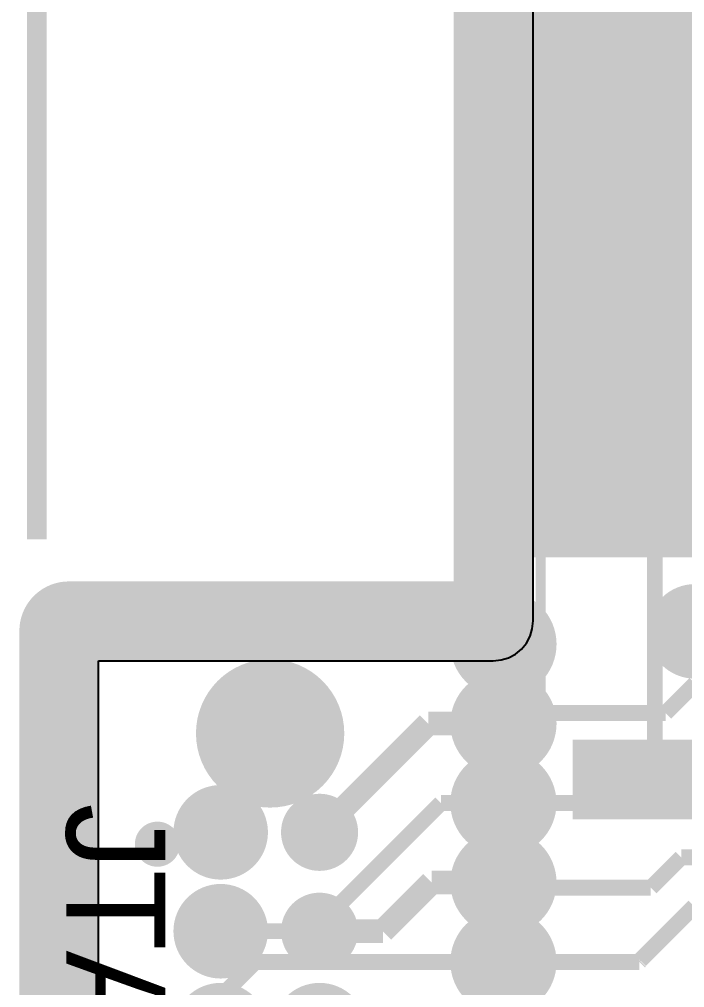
# Model space of a CAD drawing. Header units: millimetres. Extents: x 1.69 to 2.7, y 2.72 to 5.58.
# Drawn here: x 1.6912 to 2.0277, y 4.4611 to 4.9505 of the extents above; entities that cross this region are included whole.
import ezdxf

# ---------------------------------------------------------------- set-up
doc = ezdxf.new("R2010")
doc.units = ezdxf.units.MM
doc.header["$MEASUREMENT"] = 0
for name, color, linetype in [('BottomLayer', 5, 'Continuous'), ('BottomSolder', 6, 'Continuous'), ('InternalPlane1', 76, 'Continuous'), ('InternalPlane2', 16, 'Continuous'), ('Mechanical1', 6, 'Continuous'), ('Mechanical2', 216, 'Continuous'), ('MultiLayer', 9, 'Continuous'), ('PadHoleLayer', 156, 'Continuous'), ('TopLayer', 1, 'Continuous'), ('TopOverlay', 2, 'Continuous'), ('TopPaste', 8, 'Continuous'), ('TopSolder', 216, 'Continuous'), ('ViaHoleLayer', 16, 'Continuous')]:
    doc.layers.add(name, color=color, linetype=linetype)

# ---------------------------------------------------------------- blocks, each defined once
blk = doc.blocks.new('U_FL_R_SMT_1_80__24')
at = {"layer": 'TopLayer'}
for points in [[(-0.07913, -0.00295), (-0.03701, -0.00295), (-0.07913, 0.08366), (-0.03701, 0.08366)], [(0.03701, -0.00295), (0.07913, -0.00295), (0.03701, 0.08366), (0.07913, 0.08366)], [(-0.02008, -0.05742), (0.02008, -0.05742), (-0.02008, -0.01529), (0.02008, -0.01529)]]:
    blk.add_solid(points, dxfattribs=at)
at = {"layer": 'TopOverlay', "const_width": 0.005}
for points in [[(-0.055, 0.097), (0.058, 0.097)], [(-0.06, -0.011), (-0.06, -0.029)], [(0.062, -0.011), (0.062, -0.029)], [(-0.06, -0.029), (-0.031, -0.029)], [(0.033, -0.029), (0.062, -0.029)]]:
    blk.add_lwpolyline(points, dxfattribs=at)
at = {"layer": 'TopPaste'}
for points in [[(-0.07913, -0.00295), (-0.03701, -0.00295), (-0.07913, 0.08366), (-0.03701, 0.08366)], [(0.03701, -0.00295), (0.07913, -0.00295), (0.03701, 0.08366), (0.07913, 0.08366)], [(-0.02008, -0.05742), (0.02008, -0.05742), (-0.02008, -0.01529), (0.02008, -0.01529)]]:
    blk.add_solid(points, dxfattribs=at)
at = {"layer": 'TopSolder'}
for points in [[(-0.08313, -0.00695), (-0.03301, -0.00695), (-0.08313, 0.08766), (-0.03301, 0.08766)], [(0.03301, -0.00695), (0.08313, -0.00695), (0.03301, 0.08766), (0.08313, 0.08766)], [(-0.02408, -0.06142), (0.02408, -0.06142), (-0.02408, -0.01129), (0.02408, -0.01129)]]:
    blk.add_solid(points, dxfattribs=at)
blk = doc.blocks.new('B3U_1000P_32')
at = {"layer": 'TopLayer'}
for points in [[(-0.08307, -0.03386), (-0.05079, -0.03386), (-0.08307, 0.03386), (-0.05079, 0.03386)], [(0.05079, -0.03386), (0.08307, -0.03386), (0.05079, 0.03386), (0.08307, 0.03386)]]:
    blk.add_solid(points, dxfattribs=at)
at = {"layer": 'TopOverlay', "const_width": 0.005}
for points in [[(-0.053, 0.054), (0, 0.054)], [(0, 0.054), (0.052, 0.054)], [(-0.053, -0.054), (0, -0.054)], [(0, -0.054), (0.052, -0.054)]]:
    blk.add_lwpolyline(points, dxfattribs=at)
at = {"layer": 'TopPaste'}
for points in [[(-0.08307, -0.03386), (-0.05079, -0.03386), (-0.08307, 0.03386), (-0.05079, 0.03386)], [(0.05079, -0.03386), (0.08307, -0.03386), (0.05079, 0.03386), (0.08307, 0.03386)]]:
    blk.add_solid(points, dxfattribs=at)
at = {"layer": 'TopSolder'}
for points in [[(-0.08707, -0.03786), (-0.04679, -0.03786), (-0.08707, 0.03786), (-0.04679, 0.03786)], [(0.04679, -0.03786), (0.08707, -0.03786), (0.04679, 0.03786), (0.08707, 0.03786)]]:
    blk.add_solid(points, dxfattribs=at)
blk = doc.blocks.new('TC2030_IDC_33')
at = {"layer": 'BottomSolder', "const_width": 0.00402}
for points in [[(0.09799, 0.04, 1), (0.10201, 0.04, 1)], [(-0.10201, 0, 1), (-0.09799, 0, 1)], [(0.09799, -0.04, 1), (0.10201, -0.04, 1)]]:
    blk.add_lwpolyline(points, format="xyb", close=True, dxfattribs=at)
at = {"layer": 'InternalPlane1', "const_width": 0.03751}
for points in [[(0.08125, 0.04, 1), (0.11875, 0.04, 1)], [(-0.11875, 0, 1), (-0.08125, 0, 1)], [(0.08125, -0.04, 1), (0.11875, -0.04, 1)]]:
    blk.add_lwpolyline(points, format="xyb", close=True, dxfattribs=at)
at = {"layer": 'InternalPlane2', "const_width": 0.03751}
for points in [[(0.08125, 0.04, 1), (0.11875, 0.04, 1)], [(-0.11875, 0, 1), (-0.08125, 0, 1)], [(0.08125, -0.04, 1), (0.11875, -0.04, 1)]]:
    blk.add_lwpolyline(points, format="xyb", close=True, dxfattribs=at)
at = {"layer": 'PadHoleLayer', "const_width": 0.01951}
for points in [[(0.09025, 0.04, 1), (0.10975, 0.04, 1)], [(-0.10975, 0, 1), (-0.09025, 0, 1)], [(0.09025, -0.04, 1), (0.10975, -0.04, 1)]]:
    blk.add_lwpolyline(points, format="xyb", close=True, dxfattribs=at)
at = {"layer": 'TopLayer', "const_width": 0.01549}
for points in [[(-0.05775, 0.025, 1), (-0.04225, 0.025, 1)], [(-0.00775, 0.025, 1), (0.00775, 0.025, 1)], [(0.04225, 0.025, 1), (0.05775, 0.025, 1)], [(-0.05775, -0.025, 1), (-0.04225, -0.025, 1)], [(-0.05775, -0.025, 1), (-0.04225, -0.025, 1)], [(-0.00775, -0.025, 1), (0.00775, -0.025, 1)], [(0.04225, -0.025, 1), (0.05775, -0.025, 1)]]:
    blk.add_lwpolyline(points, format="xyb", close=True, dxfattribs=at)
at = {"layer": 'TopOverlay'}
for points, const_width in [([(-0.0376, -0.057, 1), (-0.0504, -0.057, 1)], 0.01), ([(-0.0529, -0.057, 1), (-0.0479, -0.057, 1)], 0.005), ([(-0.0401, -0.057, 1), (-0.0351, -0.057, 1)], 0.005)]:
    blk.add_lwpolyline(points, format="xyb", close=True, dxfattribs=dict(at, const_width=const_width))
at = {"layer": 'TopPaste', "const_width": 0.01549}
for points in [[(-0.05775, 0.025, 1), (-0.04225, 0.025, 1)], [(-0.00775, 0.025, 1), (0.00775, 0.025, 1)], [(0.04225, 0.025, 1), (0.05775, 0.025, 1)], [(-0.05775, -0.025, 1), (-0.04225, -0.025, 1)], [(-0.05775, -0.025, 1), (-0.04225, -0.025, 1)], [(-0.00775, -0.025, 1), (0.00775, -0.025, 1)], [(0.04225, -0.025, 1), (0.05775, -0.025, 1)]]:
    blk.add_lwpolyline(points, format="xyb", close=True, dxfattribs=at)
at = {"layer": 'TopSolder'}
for points, const_width in [([(-0.05975, 0.025, 1), (-0.04025, 0.025, 1)], 0.01949), ([(-0.00975, 0.025, 1), (0.00975, 0.025, 1)], 0.01949), ([(0.04025, 0.025, 1), (0.05975, 0.025, 1)], 0.01949), ([(0.09799, 0.04, 1), (0.10201, 0.04, 1)], 0.00402), ([(-0.10201, 0, 1), (-0.09799, 0, 1)], 0.00402), ([(-0.05975, -0.025, 1), (-0.04025, -0.025, 1)], 0.01949), ([(-0.05975, -0.025, 1), (-0.04025, -0.025, 1)], 0.01949), ([(-0.00975, -0.025, 1), (0.00975, -0.025, 1)], 0.01949), ([(0.04025, -0.025, 1), (0.05975, -0.025, 1)], 0.01949), ([(0.09799, -0.04, 1), (0.10201, -0.04, 1)], 0.00402)]:
    blk.add_lwpolyline(points, format="xyb", close=True, dxfattribs=dict(at, const_width=const_width))

msp = doc.modelspace()

# ---------------------------------------------------------------- linework, layer by layer
at = {"layer": 'BottomLayer', "const_width": 0.008}
for points in [[(2.01254, 4.75962), (2.0313, 4.77839)], [(2.0313, 4.77839), (2.11577, 4.77839)], [(2.01254, 4.56462), (2.01254, 4.75962)], [(2.00233, 4.55442), (2.01254, 4.56462)], [(1.83961, 4.48963), (1.9044, 4.55442)], [(1.9044, 4.55442), (1.93602, 4.55442)], [(1.93602, 4.55442), (2.00233, 4.55442)], [(1.79302, 4.48963), (1.83961, 4.48963)], [(1.79302, 4.45663), (1.81049, 4.4741)], [(1.81049, 4.4741), (1.93602, 4.4741)]]:
    msp.add_lwpolyline(points, dxfattribs=at)
at = {"layer": 'BottomLayer', "const_width": 0.00886}
for points in [[(2.02847, 4.64119, 1), (2.03733, 4.64119, 1)], [(1.78859, 4.53963, 1), (1.79745, 4.53963, 1)], [(1.78859, 4.48963, 1), (1.79745, 4.48963, 1)]]:
    msp.add_lwpolyline(points, format="xyb", close=True, dxfattribs=at)
at = {"layer": 'BottomLayer'}
for points in [[(1.95702, 4.58342), (1.95702, 4.60563), (1.91602, 4.58342), (1.91602, 4.60563)], [(1.95702, 4.54263), (1.95702, 4.56484), (1.91602, 4.54263), (1.91602, 4.56484)], [(1.95702, 4.50294), (1.95702, 4.52516), (1.91602, 4.50294), (1.91602, 4.52516)], [(1.95702, 4.46279), (1.95702, 4.485), (1.91602, 4.46279), (1.91602, 4.485)]]:
    msp.add_solid(points, dxfattribs=at)
at = {"layer": 'BottomSolder'}
for points, const_width in [([(1.93159, 4.63473, 1), (1.94045, 4.63473, 1)], 0.00886), ([(1.93159, 4.59457, 1), (1.94045, 4.59457, 1)], 0.00886), ([(1.93159, 4.55442, 1), (1.94045, 4.55442, 1)], 0.00886), ([(1.78659, 4.53963, 1), (1.79945, 4.53963, 1)], 0.01286), ([(1.93159, 4.51426, 1), (1.94045, 4.51426, 1)], 0.00886), ([(1.78659, 4.48963, 1), (1.79945, 4.48963, 1)], 0.01286), ([(1.93159, 4.4741, 1), (1.94045, 4.4741, 1)], 0.00886)]:
    msp.add_lwpolyline(points, format="xyb", close=True, dxfattribs=dict(at, const_width=const_width))
at = {"layer": 'InternalPlane1'}
for p, q in [((1.95098, 4.64644), (1.95098, 5.02218)), ((1.9506, 4.64252), (1.95098, 4.64644)), ((1.94945, 4.63875), (1.9506, 4.64252)), ((1.9451, 4.63223), (1.9476, 4.63527)), ((1.9476, 4.63527), (1.94945, 4.63875)), ((1.93858, 4.62787), (1.94205, 4.62973)), ((1.94205, 4.62973), (1.9451, 4.63223)), ((1.73129, 4.24824), (1.73129, 4.62634)), ((1.73129, 4.62634), (1.93089, 4.62634)), ((1.93089, 4.62634), (1.93481, 4.62673)), ((1.93481, 4.62673), (1.93858, 4.62787))]:
    msp.add_line(p, q, dxfattribs=at)
at = {"layer": 'InternalPlane1', "const_width": 0.04}
for points in [[(1.93089, 4.64644), (1.93089, 5.03726)], [(1.71621, 4.64644), (1.93089, 4.64644)], [(1.7112, 4.23316), (1.7112, 4.64142)]]:
    msp.add_lwpolyline(points, dxfattribs=at)
msp.add_lwpolyline([(1.7112, 4.64142, -0.414214), (1.71621, 4.64644)], format="xyb", dxfattribs=at)
at = {"layer": 'InternalPlane1'}
for points, const_width in [([(1.70621, 4.64644, 1), (1.72621, 4.64644, 1)], 0.02), ([(2.02095, 4.64119, 1), (2.04486, 4.64119, 1)], 0.02391), ([(1.7012, 4.64142, 1), (1.7212, 4.64142, 1)], 0.02), ([(1.92259, 4.63473, 1), (1.94945, 4.63473, 1)], 0.02686), ([(1.92259, 4.59457, 1), (1.94945, 4.59457, 1)], 0.02686), ([(1.92259, 4.55442, 1), (1.94945, 4.55442, 1)], 0.02686), ([(1.92259, 4.51426, 1), (1.94945, 4.51426, 1)], 0.02686), ([(1.78107, 4.48963, 1), (1.80497, 4.48963, 1)], 0.02391), ([(1.92259, 4.4741, 1), (1.94945, 4.4741, 1)], 0.02686), ([(1.78107, 4.43963, 1), (1.80497, 4.43963, 1)], 0.02391), ([(1.83107, 4.43963, 1), (1.85497, 4.43963, 1)], 0.02391)]:
    msp.add_lwpolyline(points, format="xyb", close=True, dxfattribs=dict(at, const_width=const_width))
at = {"layer": 'InternalPlane2'}
for p, q in [((1.95098, 4.64644), (1.95098, 5.02218)), ((1.9506, 4.64252), (1.95098, 4.64644)), ((1.94945, 4.63875), (1.9506, 4.64252)), ((1.9451, 4.63223), (1.9476, 4.63527)), ((1.9476, 4.63527), (1.94945, 4.63875)), ((1.93858, 4.62787), (1.94205, 4.62973)), ((1.94205, 4.62973), (1.9451, 4.63223)), ((1.73129, 4.24824), (1.73129, 4.62634)), ((1.73129, 4.62634), (1.93089, 4.62634)), ((1.93089, 4.62634), (1.93481, 4.62673)), ((1.93481, 4.62673), (1.93858, 4.62787))]:
    msp.add_line(p, q, dxfattribs=at)
at = {"layer": 'InternalPlane2', "const_width": 0.04}
for points in [[(1.93089, 4.64644), (1.93089, 5.03726)], [(1.71621, 4.64644), (1.93089, 4.64644)], [(1.7112, 4.23316), (1.7112, 4.64142)]]:
    msp.add_lwpolyline(points, dxfattribs=at)
msp.add_lwpolyline([(1.7112, 4.64142, -0.414214), (1.71621, 4.64644)], format="xyb", dxfattribs=at)
at = {"layer": 'InternalPlane2'}
for points, const_width in [([(1.70621, 4.64644, 1), (1.72621, 4.64644, 1)], 0.02), ([(2.02095, 4.64119, 1), (2.04486, 4.64119, 1)], 0.02391), ([(1.7012, 4.64142, 1), (1.7212, 4.64142, 1)], 0.02), ([(1.92259, 4.63473, 1), (1.94945, 4.63473, 1)], 0.02686), ([(1.92259, 4.59457, 1), (1.94945, 4.59457, 1)], 0.02686), ([(1.92259, 4.55442, 1), (1.94945, 4.55442, 1)], 0.02686), ([(1.78107, 4.53963, 1), (1.80497, 4.53963, 1)], 0.02391), ([(1.92259, 4.51426, 1), (1.94945, 4.51426, 1)], 0.02686), ([(1.78107, 4.48963, 1), (1.80497, 4.48963, 1)], 0.02391), ([(1.92259, 4.4741, 1), (1.94945, 4.4741, 1)], 0.02686), ([(1.78107, 4.43963, 1), (1.80497, 4.43963, 1)], 0.02391)]:
    msp.add_lwpolyline(points, format="xyb", close=True, dxfattribs=dict(at, const_width=const_width))
at = {"layer": 'Mechanical1', "const_width": 0.01}
msp.add_lwpolyline([(1.70002, 4.68764), (1.70002, 5.24095)], dxfattribs=at)
at = {"layer": 'Mechanical2', "const_width": 0.01}
for points in [[(1.9359, 4.64142), (1.9359, 5.03726)], [(1.9359, 4.64142), (1.9359, 5.03726)], [(1.71621, 4.64142), (1.9359, 4.64142)], [(1.71621, 4.23316), (1.71621, 4.64142)]]:
    msp.add_lwpolyline(points, dxfattribs=at)
at = {"layer": 'MultiLayer', "const_width": 0.00886}
for points in [[(2.02847, 4.64119, 1), (2.03733, 4.64119, 1)], [(1.78859, 4.53963, 1), (1.79745, 4.53963, 1)], [(1.78859, 4.48963, 1), (1.79745, 4.48963, 1)]]:
    msp.add_lwpolyline(points, format="xyb", close=True, dxfattribs=at)
at = {"layer": 'PadHoleLayer', "const_width": 0.00886}
for points in [[(1.93159, 4.63473, 1), (1.94045, 4.63473, 1)], [(1.93159, 4.59457, 1), (1.94045, 4.59457, 1)], [(1.93159, 4.55442, 1), (1.94045, 4.55442, 1)], [(1.93159, 4.51426, 1), (1.94045, 4.51426, 1)], [(1.93159, 4.4741, 1), (1.94045, 4.4741, 1)]]:
    msp.add_lwpolyline(points, format="xyb", close=True, dxfattribs=at)
at = {"layer": 'TopLayer'}
for points, const_width in [([(2.03659, 4.82331), (2.03675, 4.82347)], 0.02), ([(2.0213, 4.69717), (2.0343, 4.71017)], 0.008), ([(2.01579, 4.70869), (2.02521, 4.70869)], 0.008), ([(2.01979, 4.69869), (2.0213, 4.69717)], 0.008), ([(2.01799, 4.5999), (2.0329, 4.61481)], 0.008), ([(1.84302, 4.53963), (1.89797, 4.59457)], 0.012), ([(1.89797, 4.59457), (1.93602, 4.59457)], 0.012), ([(1.93602, 4.59457), (1.94135, 4.5999)], 0.008), ([(1.94135, 4.5999), (2.01799, 4.5999)], 0.008), ([(2.00889, 4.56639), (2.07897, 4.56639)], 0.008), ([(2.01054, 4.51163), (2.02593, 4.52701)], 0.008), ([(2.02593, 4.52701), (2.08723, 4.52701)], 0.008), ([(1.87502, 4.48963), (1.89965, 4.51426)], 0.012), ([(1.89965, 4.51426), (1.93602, 4.51426)], 0.012), ([(1.93602, 4.51163), (1.93602, 4.51426)], 0.008), ([(1.93602, 4.51163), (2.01054, 4.51163)], 0.008), ([(2.0052, 4.47496), (2.03245, 4.50221)], 0.008), ([(1.84302, 4.48963), (1.87502, 4.48963)], 0.012), ([(1.93602, 4.4741), (2.00476, 4.4741)], 0.008), ([(2.00476, 4.4741), (2.0052, 4.47455)], 0.008), ([(2.0052, 4.47455), (2.0052, 4.47496)], 0.008)]:
    msp.add_lwpolyline(points, dxfattribs=dict(at, const_width=const_width))
at = {"layer": 'TopLayer', "const_width": 0.008}
for points in [[(2.02521, 4.70869, -0.145176), (2.03172, 4.71061)], [(2.01979, 4.69869, -0.253777), (2.02521, 4.70869)]]:
    msp.add_lwpolyline(points, format="xyb", dxfattribs=at)
at = {"layer": 'TopLayer'}
for points, const_width in [([(2.02321, 4.70869, 1), (2.02721, 4.70869, 1)], 0.004), ([(2.02321, 4.70869, 1), (2.02721, 4.70869, 1)], 0.004), ([(2.01779, 4.69869, 1), (2.02179, 4.69869, 1)], 0.004), ([(2.02847, 4.64119, 1), (2.03733, 4.64119, 1)], 0.00886), ([(1.78859, 4.53963, 1), (1.79745, 4.53963, 1)], 0.00886), ([(1.78859, 4.48963, 1), (1.79745, 4.48963, 1)], 0.00886)]:
    msp.add_lwpolyline(points, format="xyb", close=True, dxfattribs=dict(at, const_width=const_width))
for points in [[(1.95141, 4.93686), (2.13841, 4.93686), (1.95141, 5.01914), (2.13841, 5.01914)], [(1.95141, 4.96343), (1.95141, 4.67869), (2.05653, 4.96343), (2.05653, 4.67869)], [(1.95702, 4.58342), (1.95702, 4.60563), (1.91602, 4.58342), (1.91602, 4.60563)], [(1.95702, 4.54363), (1.95702, 4.56584), (1.91602, 4.54363), (1.91602, 4.56584)], [(1.95702, 4.50294), (1.95702, 4.52516), (1.91602, 4.50294), (1.91602, 4.52516)], [(1.95702, 4.46279), (1.95702, 4.485), (1.91602, 4.46279), (1.91602, 4.485)]]:
    msp.add_solid(points, dxfattribs=at)
at = {"layer": 'TopSolder'}
for points, const_width in [([(1.93159, 4.63473, 1), (1.94045, 4.63473, 1)], 0.00886), ([(1.93159, 4.59457, 1), (1.94045, 4.59457, 1)], 0.00886), ([(1.93159, 4.55442, 1), (1.94045, 4.55442, 1)], 0.00886), ([(1.78659, 4.53963, 1), (1.79945, 4.53963, 1)], 0.01286), ([(1.93159, 4.51426, 1), (1.94045, 4.51426, 1)], 0.00886), ([(1.78659, 4.48963, 1), (1.79945, 4.48963, 1)], 0.01286), ([(1.93159, 4.4741, 1), (1.94045, 4.4741, 1)], 0.00886)]:
    msp.add_lwpolyline(points, format="xyb", close=True, dxfattribs=dict(at, const_width=const_width))
at = {"layer": 'ViaHoleLayer', "const_width": 0.00591}
for points in [[(2.02995, 4.64119, 1), (2.03586, 4.64119, 1)], [(1.79007, 4.53963, 1), (1.79597, 4.53963, 1)], [(1.79007, 4.48963, 1), (1.79597, 4.48963, 1)]]:
    msp.add_lwpolyline(points, format="xyb", close=True, dxfattribs=at)

# ---------------------------------------------------------------- block references
for name, p, rotation in [('U_FL_R_SMT_1_80__24', (2.05023, 4.90536), 90), ('B3U_1000P_32', (2.00889, 4.63331), 90), ('TC2030_IDC_33', (1.81802, 4.48963), 270)]:
    msp.add_blockref(name, p, dxfattribs=dict(rotation=rotation))

# ---------------------------------------------------------------- texts
at = {"layer": 'TopOverlay'}
msp.add_text('JTAG', height=0.05, rotation=270, dxfattribs=at).set_placement((1.71498, 4.55418))

doc.saveas('drawing.dxf')
